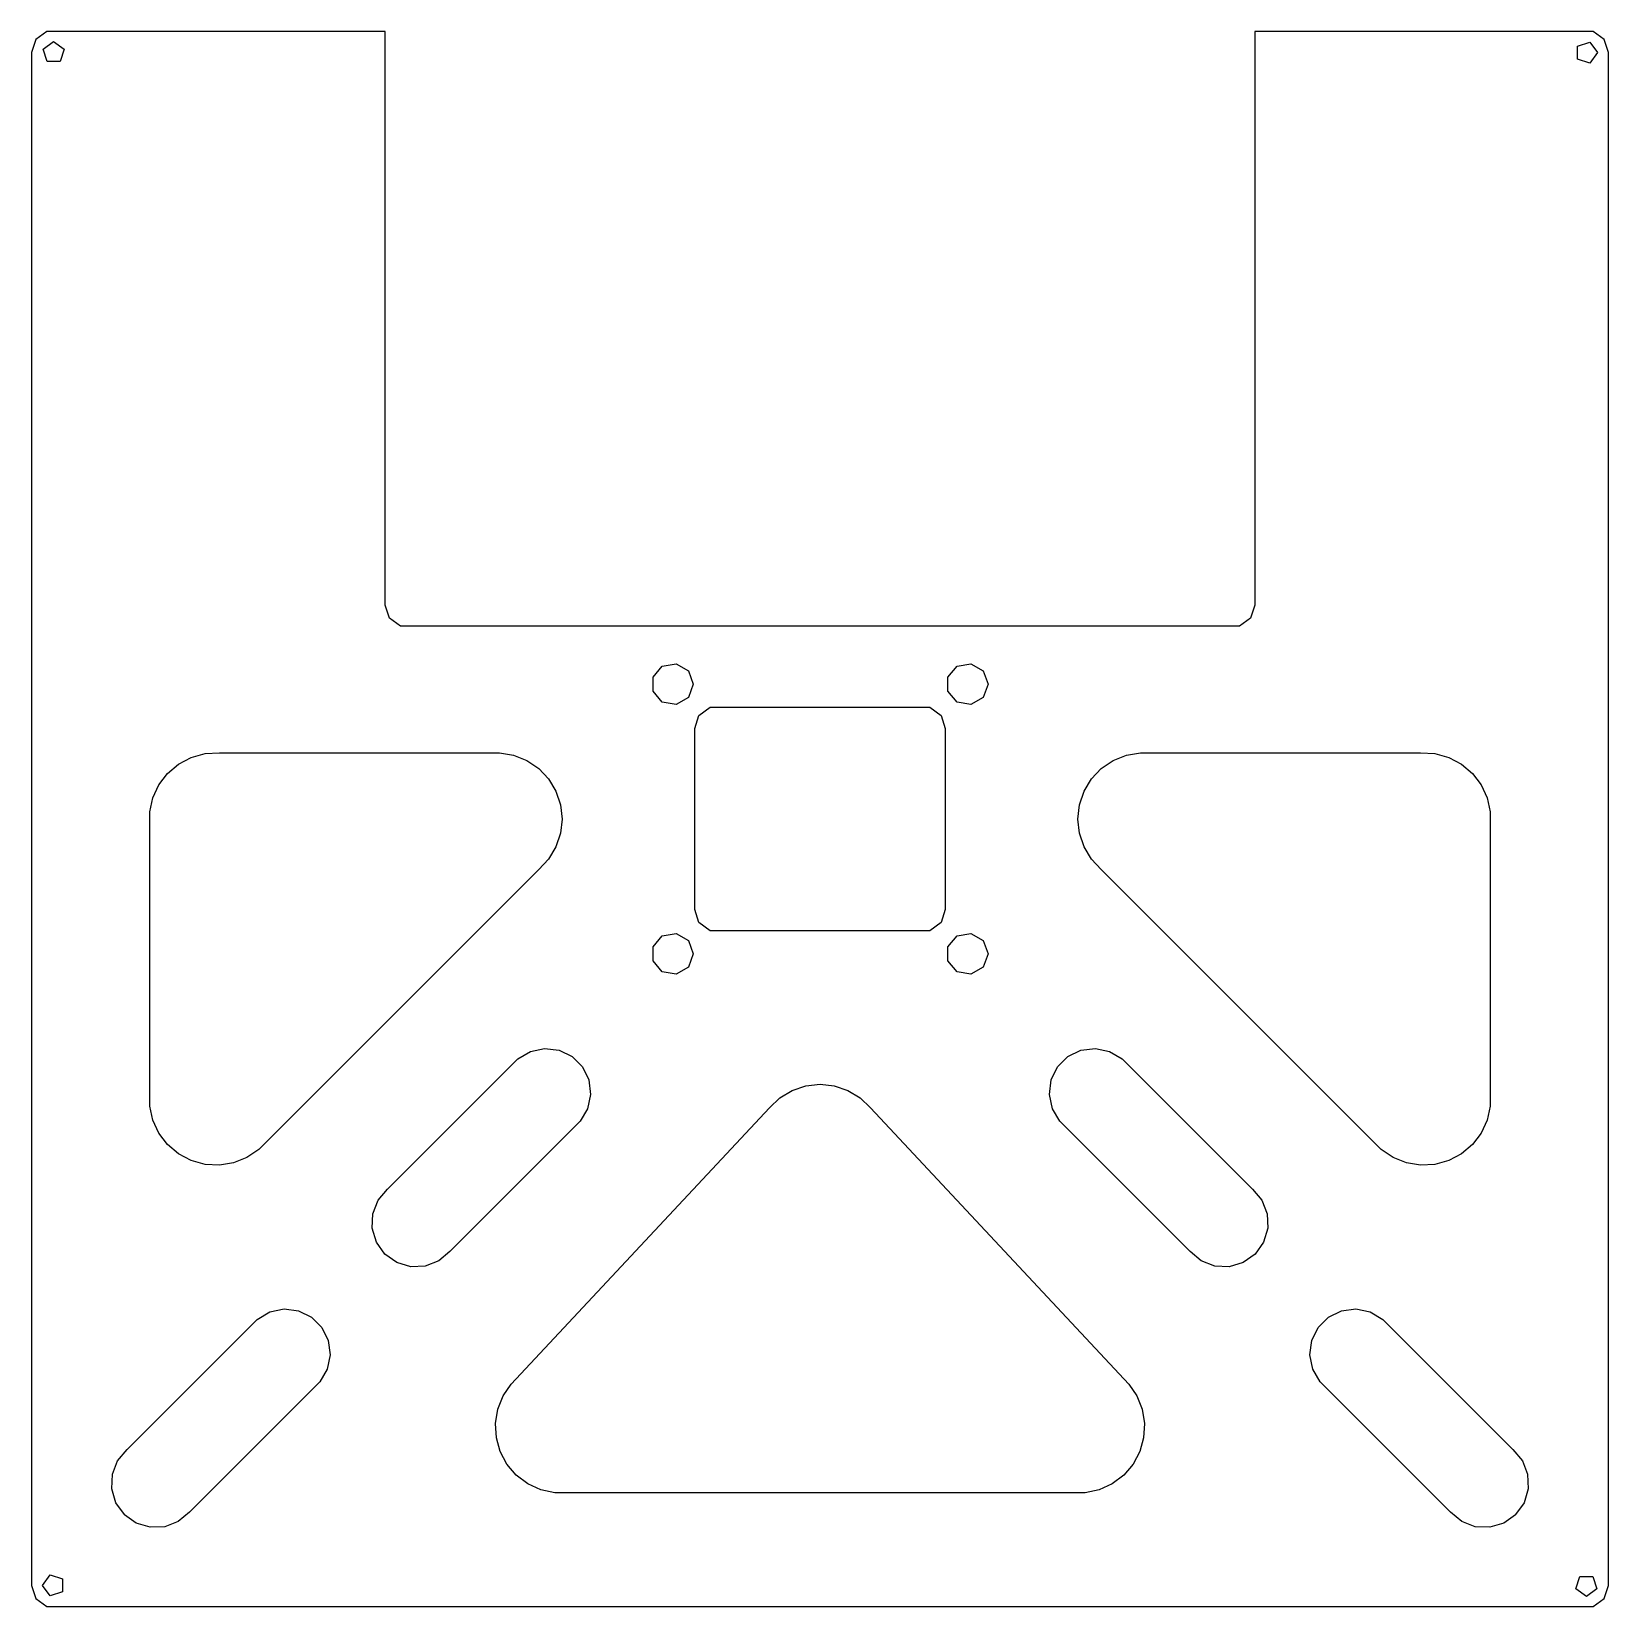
# Model space of a CAD drawing. Header units: metres. Extents: x -107 to 107, y -107 to 107.
import ezdxf

# ---------------------------------------------------------------- set-up
doc = ezdxf.new("R2010")
doc.units = ezdxf.units.M

msp = doc.modelspace()

# ---------------------------------------------------------------- linework, layer by layer
for p, q in [((-106.427, 105.763), (-107, 104)), ((-104.927, 106.853), (-106.427, 105.763)), ((-105.427, 104.464), (-104, 105.5)), ((-59, 106.853), (-104.927, 106.853)), ((-104, 105.5), (-102.573, 104.464)), ((-59, 29), (-59, 106.853)), ((104.927, 106.853), (59, 106.853)), ((59, 106.853), (59, 29)), ((102.786, 104.882), (104.464, 105.427)), ((102.786, 103.118), (102.786, 104.882)), ((104.464, 105.427), (105.5, 104)), ((106.427, 105.763), (104.927, 106.853)), ((107, 104), (106.427, 105.763)), ((-107, 104), (-107, -104)), ((-104.882, 102.786), (-105.427, 104.464)), ((-103.118, 102.786), (-104.882, 102.786)), ((-102.573, 104.464), (-103.118, 102.786)), ((104.464, 102.573), (102.786, 103.118)), ((105.5, 104), (104.464, 102.573)), ((107, -104), (107, 104)), ((-58.427, 27.2366), (-59, 29)), ((59, 29), (58.427, 27.2366)), ((-56.927, 26.1468), (-58.427, 27.2366)), ((56.927, 26.1468), (-56.927, 26.1468)), ((58.427, 27.2366), (56.927, 26.1468)), ((-22.6311, 19.2576), (-21.4, 20.7249)), ((-21.4, 20.7249), (-19.5138, 21.0574)), ((-19.5138, 21.0574), (-17.8551, 20.0998)), ((-17.8551, 20.0998), (-17.2, 18.3)), ((17.3689, 19.2576), (18.6, 20.7249)), ((18.6, 20.7249), (20.4862, 21.0574)), ((20.4862, 21.0574), (22.1449, 20.0998)), ((22.1449, 20.0998), (22.8, 18.3)), ((-22.6311, 17.3423), (-22.6311, 19.2576)), ((-21.4, 15.8751), (-22.6311, 17.3423)), ((-17.2, 18.3), (-17.8551, 16.5002)), ((17.3689, 17.3423), (17.3689, 19.2576)), ((18.6, 15.8751), (17.3689, 17.3423)), ((22.8, 18.3), (22.1449, 16.5002)), ((-19.5138, 15.5425), (-21.4, 15.8751)), ((-17.8551, 16.5002), (-19.5138, 15.5425)), ((-16.427, 14.0633), (-14.927, 15.1532)), ((-14.927, 15.1532), (14.927, 15.1532)), ((14.927, 15.1532), (16.427, 14.0633)), ((20.4862, 15.5425), (18.6, 15.8751)), ((22.1449, 16.5002), (20.4862, 15.5425)), ((-17, 12.3), (-16.427, 14.0633)), ((16.427, 14.0633), (17, 12.3)), ((-17, -12.3), (-17, 12.3)), ((17, 12.3), (17, -12.3)), ((-85.3312, 8.36078), (-83.456, 8.88142)), ((-83.456, 8.88142), (-81.5128, 8.98679)), ((-81.5128, 8.98679), (-43.5128, 8.98679)), ((-43.5128, 8.98679), (-41.5923, 8.67194)), ((-41.5923, 8.67194), (-39.7843, 7.9516)), ((39.7843, 7.9516), (41.5923, 8.67194)), ((41.5923, 8.67194), (43.5128, 8.98679)), ((43.5128, 8.98679), (81.5128, 8.98679)), ((81.5128, 8.98679), (83.456, 8.88142)), ((83.456, 8.88142), (85.3312, 8.36078)), ((-88.534, 6.18929), (-87.0507, 7.44919)), ((-87.0507, 7.44919), (-85.3312, 8.36078)), ((-39.7843, 7.9516), (-38.1735, 6.85945)), ((-38.1735, 6.85945), (-36.8352, 5.44656)), ((36.8352, 5.44656), (38.1735, 6.85945)), ((38.1735, 6.85945), (39.7843, 7.9516)), ((85.3312, 8.36078), (87.0507, 7.44919)), ((87.0507, 7.44919), (88.534, 6.18929)), ((-90.5289, 2.8737), (-89.7117, 4.63998)), ((-89.7117, 4.63998), (-88.534, 6.18929)), ((-36.8352, 5.44656), (-35.8318, 3.77899)), ((35.8318, 3.77899), (36.8352, 5.44656)), ((88.534, 6.18929), (89.7117, 4.63998)), ((89.7117, 4.63998), (90.5289, 2.8737)), ((-90.9472, 0.97307), (-90.5289, 2.8737)), ((-35.8318, 3.77899), (-35.2104, 1.93472)), ((35.2104, 1.93472), (35.8318, 3.77899)), ((90.5289, 2.8737), (90.9472, 0.97307)), ((-90.9472, -38.9731), (-90.9472, 0.97307)), ((-35.2104, 1.93472), (-35, 0)), ((-35, 0), (-35.2104, -1.93472)), ((35, 0), (35.2104, 1.93472)), ((35.2104, -1.93472), (35, 0)), ((90.9472, 0.97307), (90.9472, -38.9731)), ((-35.2104, -1.93472), (-35.8318, -3.77899)), ((35.8318, -3.77899), (35.2104, -1.93472)), ((-35.8318, -3.77899), (-36.8352, -5.44656)), ((36.8352, -5.44656), (35.8318, -3.77899)), ((-36.8352, -5.44656), (-38.1735, -6.85945)), ((38.1735, -6.85945), (36.8352, -5.44656)), ((-38.1735, -6.85945), (-76.1735, -44.8595)), ((76.1735, -44.8595), (38.1735, -6.85945)), ((-16.427, -14.0633), (-17, -12.3)), ((17, -12.3), (16.427, -14.0633)), ((-14.927, -15.1532), (-16.427, -14.0633)), ((16.427, -14.0633), (14.927, -15.1532)), ((-22.6311, -17.3423), (-21.4, -15.8751)), ((-21.4, -15.8751), (-19.5138, -15.5425)), ((-19.5138, -15.5425), (-17.8551, -16.5002)), ((-17.8551, -16.5002), (-17.2, -18.3)), ((14.927, -15.1532), (-14.927, -15.1532)), ((17.3689, -17.3423), (18.6, -15.8751)), ((18.6, -15.8751), (20.4862, -15.5425)), ((20.4862, -15.5425), (22.1449, -16.5002)), ((22.1449, -16.5002), (22.8, -18.3)), ((-22.6311, -19.2576), (-22.6311, -17.3423)), ((-21.4, -20.7249), (-22.6311, -19.2576)), ((-17.2, -18.3), (-17.8551, -20.0998)), ((17.3689, -19.2576), (17.3689, -17.3423)), ((18.6, -20.7249), (17.3689, -19.2576)), ((22.8, -18.3), (22.1449, -20.0998)), ((-19.5138, -21.0574), (-21.4, -20.7249)), ((-17.8551, -20.0998), (-19.5138, -21.0574)), ((20.4862, -21.0574), (18.6, -20.7249)), ((22.1449, -20.0998), (20.4862, -21.0574)), ((-41.0044, -32.5411), (-39.3077, -31.53)), ((-39.3077, -31.53), (-37.3746, -31.1247)), ((-37.3746, -31.1247), (-35.4146, -31.369)), ((-35.4146, -31.369), (-33.6402, -32.2365)), ((33.6402, -32.2365), (35.4146, -31.369)), ((35.4146, -31.369), (37.3746, -31.1247)), ((37.3746, -31.1247), (39.3077, -31.53)), ((39.3077, -31.53), (41.0044, -32.5411)), ((-58.6821, -50.2188), (-41.0044, -32.5411)), ((-33.6402, -32.2365), (-32.2365, -33.6402)), ((-32.2365, -33.6402), (-31.369, -35.4146)), ((31.369, -35.4146), (32.2365, -33.6402)), ((32.2365, -33.6402), (33.6402, -32.2365)), ((41.0044, -32.5411), (58.6821, -50.2188)), ((-31.369, -35.4146), (-31.1247, -37.3746)), ((-3.77899, -36.8318), (-1.93472, -36.2104)), ((-1.93472, -36.2104), (0, -36)), ((0, -36), (1.93472, -36.2104)), ((1.93472, -36.2104), (3.77899, -36.8318)), ((31.1247, -37.3746), (31.369, -35.4146)), ((-31.1247, -37.3746), (-31.53, -39.3077)), ((-6.85945, -39.1735), (-5.44656, -37.8352)), ((-5.44656, -37.8352), (-3.77899, -36.8318)), ((3.77899, -36.8318), (5.44656, -37.8352)), ((5.44656, -37.8352), (6.85945, -39.1735)), ((31.53, -39.3077), (31.1247, -37.3746)), ((-90.5289, -40.8737), (-90.9472, -38.9731)), ((-41.8909, -76.6735), (-6.85945, -39.1735)), ((-31.53, -39.3077), (-32.5411, -41.0044)), ((6.85945, -39.1735), (41.8909, -76.6735)), ((32.5411, -41.0044), (31.53, -39.3077)), ((90.9472, -38.9731), (90.5289, -40.8737)), ((-89.7117, -42.64), (-90.5289, -40.8737)), ((-88.534, -44.1893), (-89.7117, -42.64)), ((-32.5411, -41.0044), (-50.2188, -58.6821)), ((50.2188, -58.6821), (32.5411, -41.0044)), ((89.7117, -42.64), (88.534, -44.1893)), ((90.5289, -40.8737), (89.7117, -42.64)), ((-87.0507, -45.4492), (-88.534, -44.1893)), ((-76.1735, -44.8595), (-77.7843, -45.9516)), ((77.7843, -45.9516), (76.1735, -44.8595)), ((88.534, -44.1893), (87.0507, -45.4492)), ((-85.3312, -46.3608), (-87.0507, -45.4492)), ((-83.456, -46.8814), (-85.3312, -46.3608)), ((-81.5128, -46.9868), (-83.456, -46.8814)), ((-79.5923, -46.6719), (-81.5128, -46.9868)), ((-77.7843, -45.9516), (-79.5923, -46.6719)), ((79.5923, -46.6719), (77.7843, -45.9516)), ((81.5128, -46.9868), (79.5923, -46.6719)), ((83.456, -46.8814), (81.5128, -46.9868)), ((85.3312, -46.3608), (83.456, -46.8814)), ((87.0507, -45.4492), (85.3312, -46.3608)), ((-59.9586, -51.7259), (-58.6821, -50.2188)), ((58.6821, -50.2188), (59.9586, -51.7259)), ((-60.6766, -53.5659), (-59.9586, -51.7259)), ((59.9586, -51.7259), (60.6766, -53.5659)), ((-60.7582, -55.5394), (-60.6766, -53.5659)), ((-60.1946, -57.4324), (-60.7582, -55.5394)), ((60.7582, -55.5394), (60.1946, -57.4324)), ((60.6766, -53.5659), (60.7582, -55.5394)), ((-59.0469, -59.0399), (-60.1946, -57.4324)), ((60.1946, -57.4324), (59.0469, -59.0399)), ((-59.0399, -59.0469), (-59.0469, -59.0399)), ((-57.4324, -60.1946), (-59.0399, -59.0469)), ((-50.2188, -58.6821), (-51.7259, -59.9586)), ((51.7259, -59.9586), (50.2188, -58.6821)), ((59.0399, -59.0469), (57.4324, -60.1946)), ((59.0469, -59.0399), (59.0399, -59.0469)), ((-55.5394, -60.7582), (-57.4324, -60.1946)), ((-53.5659, -60.6766), (-55.5394, -60.7582)), ((-51.7259, -59.9586), (-53.5659, -60.6766)), ((53.5659, -60.6766), (51.7259, -59.9586)), ((55.5394, -60.7582), (53.5659, -60.6766)), ((57.4324, -60.1946), (55.5394, -60.7582)), ((-94.0374, -85.5741), (-76.3598, -67.8964)), ((-76.3598, -67.8964), (-74.663, -66.8854)), ((-74.663, -66.8854), (-72.7299, -66.4801)), ((-72.7299, -66.4801), (-70.7699, -66.7243)), ((-70.7699, -66.7243), (-68.9955, -67.5918)), ((-68.9955, -67.5918), (-67.5918, -68.9955)), ((67.5918, -68.9955), (68.9955, -67.5918)), ((68.9955, -67.5918), (70.7699, -66.7243)), ((70.7699, -66.7243), (72.7299, -66.4801)), ((72.7299, -66.4801), (74.663, -66.8854)), ((74.663, -66.8854), (76.3598, -67.8964)), ((76.3598, -67.8964), (94.0374, -85.5741)), ((-67.5918, -68.9955), (-66.7243, -70.7699)), ((66.7243, -70.7699), (67.5918, -68.9955)), ((-66.4801, -72.7299), (-66.8854, -74.663)), ((-66.7243, -70.7699), (-66.4801, -72.7299)), ((66.4801, -72.7299), (66.7243, -70.7699)), ((66.8854, -74.663), (66.4801, -72.7299)), ((-66.8854, -74.663), (-67.8964, -76.3598)), ((67.8964, -76.3598), (66.8854, -74.663)), ((-67.8964, -76.3598), (-85.5741, -94.0374)), ((-42.983, -78.2843), (-41.8909, -76.6735)), ((41.8909, -76.6735), (42.983, -78.2843)), ((85.5741, -94.0374), (67.8964, -76.3598)), ((-43.7034, -80.0923), (-42.983, -78.2843)), ((42.983, -78.2843), (43.7034, -80.0923)), ((-44.0182, -82.0128), (-43.7034, -80.0923)), ((43.7034, -80.0923), (44.0182, -82.0128)), ((-43.9129, -83.956), (-44.0182, -82.0128)), ((44.0182, -82.0128), (43.9129, -83.956)), ((-95.3139, -87.0813), (-94.0374, -85.5741)), ((-43.3922, -85.8312), (-43.9129, -83.956)), ((43.9129, -83.956), (43.3922, -85.8312)), ((94.0374, -85.5741), (95.3139, -87.0813)), ((-96.0319, -88.9213), (-95.3139, -87.0813)), ((-42.4806, -87.5507), (-43.3922, -85.8312)), ((-41.2207, -89.034), (-42.4806, -87.5507)), ((42.4806, -87.5507), (41.2207, -89.034)), ((43.3922, -85.8312), (42.4806, -87.5507)), ((95.3139, -87.0813), (96.0319, -88.9213)), ((-96.1136, -90.8947), (-96.0319, -88.9213)), ((-39.6714, -90.2117), (-41.2207, -89.034)), ((41.2207, -89.034), (39.6714, -90.2117)), ((96.0319, -88.9213), (96.1136, -90.8947)), ((-95.55, -92.7878), (-96.1136, -90.8947)), ((-37.9052, -91.0289), (-39.6714, -90.2117)), ((-36.0045, -91.4472), (-37.9052, -91.0289)), ((36.0045, -91.4472), (-36.0045, -91.4472)), ((37.9052, -91.0289), (36.0045, -91.4472)), ((39.6714, -90.2117), (37.9052, -91.0289)), ((96.1136, -90.8947), (95.55, -92.7878)), ((-94.4023, -94.3952), (-95.55, -92.7878)), ((-85.5741, -94.0374), (-87.0813, -95.3139)), ((87.0813, -95.3139), (85.5741, -94.0374)), ((95.55, -92.7878), (94.4023, -94.3952)), ((-94.3952, -94.4023), (-94.4023, -94.3952)), ((-92.7878, -95.55), (-94.3952, -94.4023)), ((-90.8947, -96.1136), (-92.7878, -95.55)), ((-88.9213, -96.0319), (-90.8947, -96.1136)), ((-87.0813, -95.3139), (-88.9213, -96.0319)), ((88.9213, -96.0319), (87.0813, -95.3139)), ((90.8947, -96.1136), (88.9213, -96.0319)), ((92.7878, -95.55), (90.8947, -96.1136)), ((94.3952, -94.4023), (92.7878, -95.55)), ((94.4023, -94.3952), (94.3952, -94.4023)), ((-105.5, -104), (-104.464, -102.573)), ((-104.464, -102.573), (-102.786, -103.118)), ((-107, -104), (-106.427, -105.763)), ((-104.464, -105.427), (-105.5, -104)), ((-102.786, -103.118), (-102.786, -104.882)), ((102.573, -104.464), (103.118, -102.786)), ((104, -105.5), (102.573, -104.464)), ((103.118, -102.786), (104.882, -102.786)), ((105.427, -104.464), (104, -105.5)), ((104.882, -102.786), (105.427, -104.464)), ((106.427, -105.763), (107, -104)), ((-106.427, -105.763), (-104.927, -106.853)), ((-104.927, -106.853), (104.927, -106.853)), ((-102.786, -104.882), (-104.464, -105.427)), ((104.927, -106.853), (106.427, -105.763))]:
    msp.add_line(p, q)

doc.saveas('drawing.dxf')
